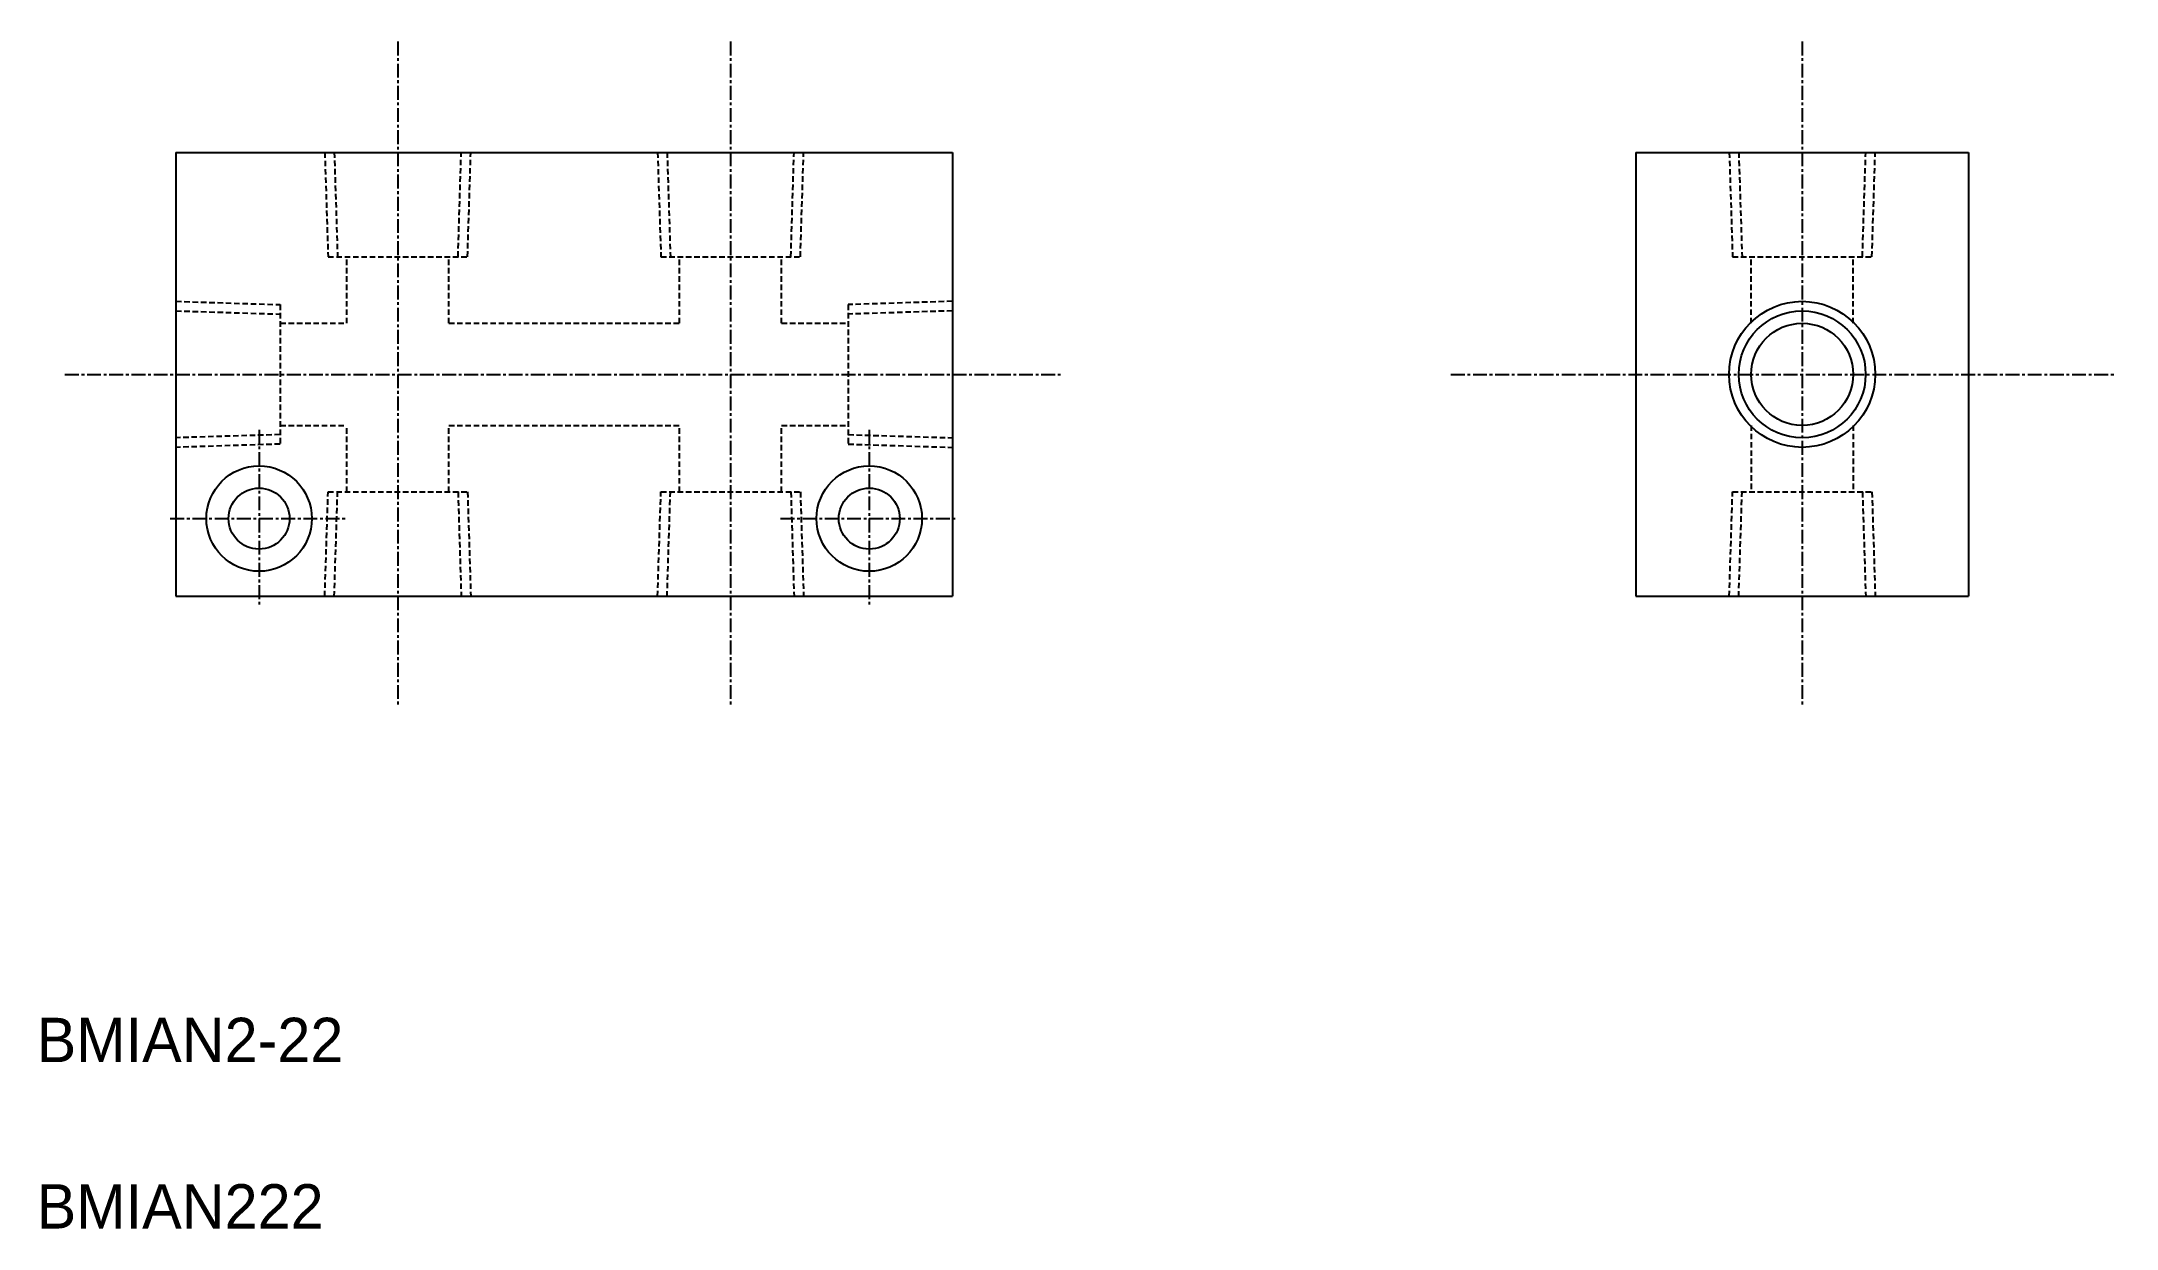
# Model space of a CAD drawing. Extents: x 716 to 903, y 51 to 158.
import ezdxf

# ---------------------------------------------------------------- set-up
doc = ezdxf.new("R2010")
doc.units = 0
doc.linetypes.add('CENTER', pattern=[2, 1.25, -0.25, 0.25, -0.25])
doc.linetypes.add('DASHED', pattern=[0.75, 0.5, -0.25])
doc.layers.get('0').update_dxf_attribs({"linetype": 'CONTINUOUS'})
doc.layers.add('CENTER', color=1, linetype='CENTER')

msp = doc.modelspace()

# ---------------------------------------------------------------- linework, layer by layer
at = {"color": 7, "linetype": 'CONTINUOUS'}
for p, q in [((727.94, 148.37), (797.94, 148.37)), ((727.94, 148.37), (727.94, 108.37)), ((797.94, 148.37), (797.94, 108.37)), ((859.53, 148.37), (889.53, 148.37)), ((859.53, 148.37), (859.53, 108.37)), ((889.53, 148.37), (889.53, 108.37)), ((727.94, 108.37), (797.94, 108.37)), ((859.53, 108.37), (889.53, 108.37))]:
    msp.add_line(p, q, dxfattribs=at)
at = {"color": 3, "linetype": 'DASHED'}
for p, q in [((741.36, 148.37), (741.66, 138.97)), ((742.22, 148.39), (742.51, 138.97)), ((753.37, 138.97), (753.66, 148.39)), ((754.23, 138.97), (754.52, 148.37)), ((771.36, 148.37), (771.66, 138.97)), ((772.22, 148.39), (772.51, 138.97)), ((783.37, 138.97), (783.66, 148.39)), ((784.23, 138.97), (784.52, 148.37)), ((867.96, 148.37), (868.25, 138.97)), ((868.81, 148.39), (869.11, 138.97)), ((879.96, 138.97), (880.26, 148.39)), ((880.82, 138.97), (881.11, 148.37)), ((741.66, 138.97), (754.23, 138.97)), ((743.34, 132.97), (743.34, 138.97)), ((752.54, 132.97), (752.54, 138.97)), ((771.66, 138.97), (784.23, 138.97)), ((773.34, 132.97), (773.34, 138.97)), ((782.54, 132.97), (782.54, 138.97)), ((868.25, 138.97), (880.82, 138.97)), ((869.93, 132.97), (869.93, 138.97)), ((879.13, 132.97), (879.13, 138.97)), ((727.94, 134.95), (737.34, 134.65)), ((797.94, 134.95), (788.54, 134.65)), ((727.94, 134.09), (737.34, 133.8)), ((737.34, 134.65), (737.34, 122.08)), ((737.34, 132.97), (743.34, 132.97)), ((752.54, 132.97), (773.34, 132.97)), ((782.54, 132.97), (788.54, 132.97)), ((788.54, 134.65), (788.54, 122.08)), ((797.94, 134.09), (788.54, 133.8)), ((737.34, 123.77), (743.34, 123.77)), ((743.34, 117.77), (743.34, 123.77)), ((752.54, 123.77), (773.34, 123.77)), ((752.54, 117.77), (752.54, 123.77)), ((773.34, 117.77), (773.34, 123.77)), ((782.54, 117.77), (782.54, 123.77)), ((782.54, 123.77), (788.54, 123.77)), ((869.93, 123.77), (869.93, 117.77)), ((879.13, 123.77), (879.13, 117.77)), ((737.34, 122.94), (727.94, 122.65)), ((737.34, 122.08), (727.94, 121.79)), ((788.54, 122.94), (797.94, 122.65)), ((788.54, 122.08), (797.94, 121.79)), ((741.36, 108.37), (741.66, 117.77)), ((741.66, 117.77), (754.23, 117.77)), ((742.22, 108.34), (742.51, 117.77)), ((753.37, 117.77), (753.66, 108.34)), ((754.23, 117.77), (754.52, 108.37)), ((771.36, 108.37), (771.66, 117.77)), ((771.66, 117.77), (784.23, 117.77)), ((772.22, 108.34), (772.51, 117.77)), ((783.37, 117.77), (783.66, 108.34)), ((784.23, 117.77), (784.52, 108.37)), ((867.96, 108.37), (868.25, 117.77)), ((868.25, 117.77), (880.82, 117.77)), ((868.81, 108.34), (869.11, 117.77)), ((879.96, 117.77), (880.26, 108.34)), ((880.82, 117.77), (881.11, 108.37))]:
    msp.add_line(p, q, dxfattribs=at)
at = {"color": 3, "linetype": 'CONTINUOUS'}
msp.add_circle((874.53, 128.37), 6.58, dxfattribs=at)
at = {"color": 7, "linetype": 'CONTINUOUS'}
for centre, radius in [((874.53, 128.37), 5.72), ((874.53, 128.37), 4.6), ((735.44, 115.37), 4.75), ((790.44, 115.37), 4.75), ((735.44, 115.37), 2.75), ((790.44, 115.37), 2.75)]:
    msp.add_circle(centre, radius, dxfattribs=at)
at = {"layer": 'CENTER', "color": 1, "linetype": 'CENTER'}
for p, q in [((747.94, 158.37), (747.94, 98.37)), ((777.94, 158.37), (777.94, 98.37)), ((874.53, 158.37), (874.53, 98.37)), ((717.94, 128.37), (807.94, 128.37)), ((842.86, 128.37), (902.86, 128.37)), ((735.44, 123.37), (735.44, 107.37)), ((790.44, 123.37), (790.44, 107.37)), ((727.44, 115.37), (743.44, 115.37)), ((782.44, 115.37), (798.44, 115.37))]:
    msp.add_line(p, q, dxfattribs=at)

# ---------------------------------------------------------------- texts
at = {"color": 7, "linetype": 'CONTINUOUS'}
for s, p in [('BMIAN2-22', (715.39, 66.38)), ('BMIAN222', (715.39, 51.38))]:
    msp.add_text(s, height=4, dxfattribs=at).set_placement(p)

doc.saveas('drawing.dxf')
